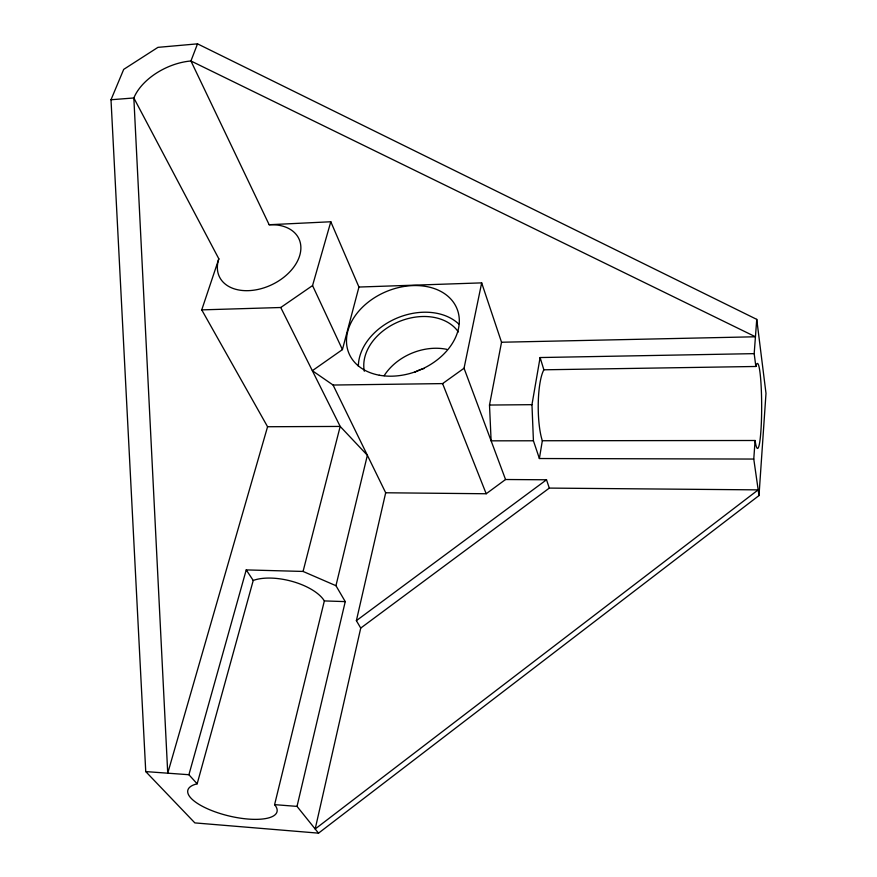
<?xml version="1.0" encoding="UTF-8"?>
<svg xmlns="http://www.w3.org/2000/svg" width="877" height="877" viewBox="0 0 877 877"><rect width="100%" height="100%" fill="white"/><g stroke="black" fill="none" stroke-linecap="round" stroke-linejoin="round"><path stroke-width="1.32" d="M759 495.56L765.994 393.345L756.752 319.371L197.522 43.85L157.948 47.358L123.701 69.382L111.006 99.748L145.746 771.596L194.858 822.9L318.526 833.15L759 495.56L753.771 459.055L755.097 440.495A42.48 4.188 89.9 0 0 761.642 410.896A42.48 4.188 89.9 0 0 755.853 366.476L754.176 353.639L756.752 319.371M753.771 459.055L539.388 458.528L542.326 440.747A40.737 9.351 89.7 0 1 538.259 402.806A40.737 9.351 89.7 0 1 543.872 369.798L540.1 357.542L754.176 353.639M539.388 458.528L533.424 440.78L531.966 404.67L540.1 357.542M533.424 440.78L491.12 440.835L489.498 405.042L501.534 342.238L481.67 282.876L358.945 287.042L330.804 221.76L269.162 224.731L190.934 60.984L197.522 43.85M549.309 488.094L360.732 628.075L315.183 828.984L758.188 489.87L549.309 488.094L546.514 479.785L505.547 479.511L464.043 368.241L481.67 282.876M360.732 628.075L356.38 620.653L385.683 492.775L333.074 385.036L312.344 370.708L342.425 349.605L358.945 287.042M297.018 806.391L345.253 601.611L335.957 585.704L303.069 571.442L246.229 569.907L188.906 774.72L197.161 783.819A45.867 15.369 13.5 0 0 225.268 815.018A45.867 15.369 13.5 0 0 274.6 804.647L297.018 806.391L318.526 833.15M335.957 585.704L367.375 455.284L340.188 426.43L280.75 307.509L201.743 309.877L218.833 258.825L133.841 97.972L111.006 99.748M274.6 804.647L324.347 600.92A42.348 19.02 14 0 0 292.83 581.583A42.348 19.02 14 0 0 253.234 580.453L246.229 569.907M303.069 571.442L340.188 426.43L267.573 426.737L201.743 309.877M197.161 783.819L253.234 580.453M280.75 307.509L312.552 285.573L330.804 221.76M267.573 426.737L167.737 773.185L133.841 97.972A49.518 29.884 -25.4 0 1 190.934 60.984L755.437 336.779L501.534 342.238M356.38 620.653L546.514 479.785M385.683 492.775L486.198 493.751L505.547 479.511M333.074 385.036L442.6 383.6L464.043 368.241M543.872 369.798L755.853 366.476M489.498 405.042L531.966 404.67M542.326 440.747L755.097 440.495M324.347 600.92L345.253 601.611M145.746 771.596L188.906 774.72M312.552 285.573L342.425 349.605M442.6 383.6L486.198 493.751M269.162 224.731A44.069 29.873 -25.7 0 1 299.572 255.996A44.069 29.873 -25.7 0 1 248.399 290.66A44.069 29.873 -25.7 0 1 218.833 258.825M358.353 366.213A57.224 42.425 -22.5 0 1 396.985 318.088A57.224 42.425 -22.5 0 1 458.693 323.953M414.635 372.319A25.104 18.965 -22.4 0 1 424.238 368.472M384.159 375.685A50.219 37.93 -22.4 0 1 446.744 349.331M364.328 371.245A51.546 38.215 -22.5 0 1 398.75 321.716A51.546 38.215 -22.5 0 1 458.364 331.966M379.313 375.213A58.452 42.666 -22.5 0 0 459.077 316.827A58.452 42.666 -22.5 0 0 370.291 300.581A58.452 42.666 -22.5 0 0 379.313 375.213"/></g></svg>
